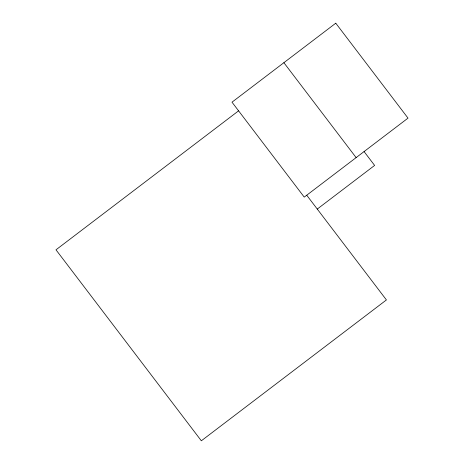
<?xml version="1.0" encoding="UTF-8"?>
<svg xmlns="http://www.w3.org/2000/svg" width="464" height="464" viewBox="0 0 464 464"><rect width="100%" height="100%" fill="white"/><g stroke="black" fill="none" stroke-linecap="round" stroke-linejoin="round"><path stroke-width="0.7" d="M238.589 110.838L55.982 249.812L201.335 440.8L386.425 299.935L306.727 195.216M317.266 209.067L374.616 165.422L364.072 151.571M283.887 62.692L356.132 157.615M335.774 23.2L232 102.179L304.239 197.107L408.018 118.123L335.774 23.2"/></g></svg>
